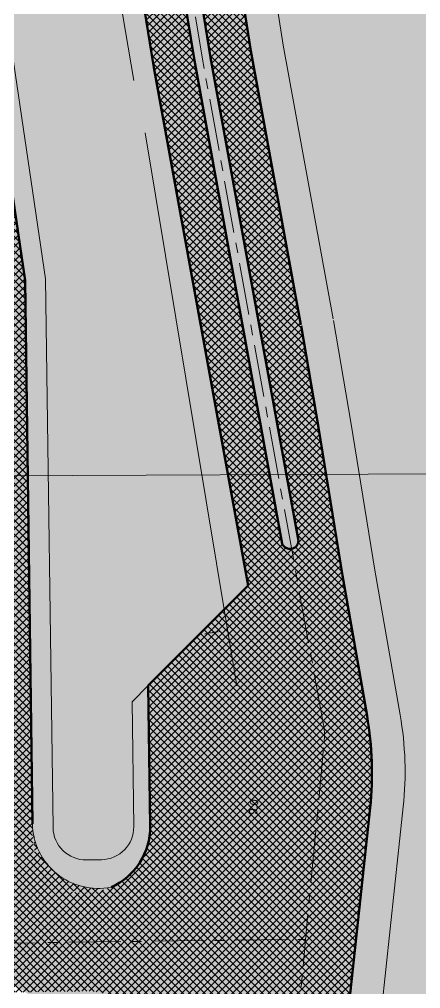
# Model space of a CAD drawing. Header units: millimetres. Extents: x 89040 to 596321, y -313033 to 2401191.
# Drawn here: x 596206.6 to 596255.5, y 1200613.2 to 1200731.3 of the extents above; entities that cross this region are included whole.
import ezdxf

# ---------------------------------------------------------------- set-up
doc = ezdxf.new("R2010")
doc.units = ezdxf.units.MM
doc.header["$MEASUREMENT"] = 0
for name, pattern in [('CENTER', [50.800000000000004, 31.75, -6.349999999999999, 6.349999999999999, -6.349999999999999]), ('DASHDOT2', [0.5, 0.25, -0.125, 0, -0.125]), ('HIDDEN', [0.375, 0.25, -0.125])]:
    doc.linetypes.add(name, pattern=pattern)
doc.layers.get('0').update_dxf_attribs({"color": 251, "lineweight": 9})
for name, color, linetype, lineweight in [('1', 8, 'Continuous', 13), ('4 duong di', 11, 'Continuous', 9), ('CU-LY-RANH-DAT', 2, 'Continuous', 9), ('KICHTHUOC', 2, 'Continuous', 18), ('KY HIEU', 9, 'Continuous', 9), ('LEDUONG', 6, 'Continuous', 20), ('LONGDUONG', 4, 'Continuous', 90), ('MANH', 8, 'Continuous', 9), ('RANHDAT', 1, 'DASHDOT2', 25), ('truc', 8, 'CENTER', 9)]:
    doc.layers.add(name, color=color, linetype=linetype, lineweight=lineweight)
doc.layers.add('DUONG NOI BO CONG TRINH', color=7, linetype='Continuous', lineweight=20, true_color=0x5e5e5e)
doc.styles.add('THAO', font='VHELVCN.TTF')
doc.styles.add('VAPTIMN', font='vaptimn0.TTF')
doc.styles.add('VN', font='VHELVCN.TTF')
doc.dimstyles.new('HOA75', dxfattribs={"dimscale": 0, "dimtxt": 450, "dimasz": 120, "dimexe": 150, "dimexo": 0, "dimgap": 50, "dimtad": 1, "dimdec": 0, "dimrnd": 0.001, "dimzin": 13, "dimdsep": 46, "dimtxsty": 'VN', "dimblk": 'TICKA', "dimcen": 0.09, "dimclrd": 9, "dimclre": 9, "dimclrt": 7, "dimadec": 0, "dimazin": 0, "dimtfac": 1, "dimtdec": 0, "dimtix": 1, "dimtmove": 2, "dimatfit": 3, "dimldrblk": 'PL1', "dimfxl": 1, "dimtolj": 1, "dimtzin": 13, "dimarcsym": 0})
doc.dimstyles.new('SK100-M', dxfattribs={"dimscale": 100, "dimtxt": 3.6, "dimasz": 1.5, "dimexe": 3, "dimexo": 2, "dimgap": 0.5, "dimtad": 1, "dimdec": 0, "dimtxsty": 'THAO', "dimblk": 'ARCHTICK', "dimcen": 0.091, "dimdle": 3, "dimclrd": 256, "dimclre": 256, "dimclrt": 9, "dimadec": 0, "dimazin": 0, "dimtfac": 1, "dimtdec": 0, "dimtmove": 2, "dimatfit": 3, "dimfxl": 55, "dimfxlon": 1, "dimlwe": -1, "dimarcsym": 0})
pattern_1 = [(45, (27179.21699432831, -3.795911343069747), (-0.4419417382415922, 0.4419417382415923), []), (135, (27179.21699432831, -3.795911343069747), (-0.4419417382415923, -0.4419417382415922), [])]

# ---------------------------------------------------------------- blocks, each defined once
blk = doc.blocks.new('_ARCHTICK')
at = {"color": 0, "linetype": 'ByBlock', "const_width": 0.15}
blk.add_lwpolyline([(-0.5, -0.5), (0.5, 0.5)], dxfattribs=at)
blk = doc.blocks.new('PL')
at = {"layer": '1', "ltscale": 100}
blk.add_line((4.029908342286944, 0), (-6.671398499514908, 0), dxfattribs=at)
at = {"layer": '1', "ltscale": 100, "const_width": 1.6}
blk.add_lwpolyline([(0, 0), (-2.566846419125795, -8.508275751170004)], dxfattribs=at)
blk = doc.blocks.new('PL1')
at = {"layer": '4 duong di', "ltscale": 100, "xscale": 0.25, "yscale": 0.25, "zscale": 0.25}
blk.add_blockref('PL', (0, 0), dxfattribs=at)
blk = doc.blocks.new('TICKA')
at = {"color": 0}
for p, q in [((0, 2.5), (0, -2.5)), ((-2.5, 0), (2.5, 0))]:
    blk.add_line(p, q, dxfattribs=at)
at = {"color": 0, "const_width": 0.5}
blk.add_lwpolyline([(-0.7071067811865533, -0.7071067811865462), (0.7071067811865533, 0.7071067811865462)], dxfattribs=at)
at = {"color": 0, "const_width": 0.25}
for points in [[(0.5821067811865533, 0.7071067811865462, 1), (0.8321067811865532, 0.7071067811865462, 1)], [(-0.8321067811865532, -0.7071067811865462, 1), (-0.5821067811865533, -0.7071067811865462, 1)]]:
    blk.add_lwpolyline(points, format="xyb", close=True, dxfattribs=at)

msp = doc.modelspace()

# ---------------------------------------------------------------- hatches: boundary and pattern name
at = {"layer": 'DUONG NOI BO CONG TRINH'}
h = msp.add_hatch(dxfattribs=at)
h.set_pattern_fill('NET', color=256, scale=5, angle=45, style=0)
h.set_pattern_definition(pattern_1)
h.paths.add_polyline_path([(595998.6559202491, 1200617.010962626), (596052.6180359892, 1200617.659607114, -1.001505896176268), (596052.6420749613, 1200615.659753852), (595998.6799592212, 1200615.011109364, -1.001505896169876)], flags=16)
h.paths.add_polyline_path([(596078.6156593093, 1200618.01123476), (596120.7133969328, 1200618.580622515, -1), (596120.7404452122, 1200616.580805426), (596078.6427075886, 1200616.01141767, -1)], flags=16)
h.paths.add_polyline_path([(596146.9251532733, 1200618.93514639), (596194.750692297, 1200619.582004816, -1), (596194.7777405763, 1200617.582187727), (596146.9522015526, 1200616.935329301, -1)], flags=16)
edge = h.paths.add_edge_path()
edge.add_line((595975.3657731194, 1200621.615198485), (595814.2191544888, 1200619.435629782))
edge.add_line((595814.2191544888, 1200619.435629782), (595814.2191544888, 1200614.440191809))
edge.add_line((595814.2191544888, 1200614.440191809), (595970.654496543, 1200616.63223688))
edge.add_arc((595970.668994583, 1200615.632341982), 0.9999999999477333, -89.2251002501614, 90.83070561076909, ccw=False)
edge.add_line((595970.682518723, 1200614.632433438), (595814.219154489, 1200612.439995707))
edge.add_line((595814.2191544888, 1200612.439995707), (595814.2191544888, 1200607.434532218))
edge.add_line((595814.2191544888, 1200607.434532218), (595974.1899593043, 1200609.598197596))
edge.add_arc((595974.2846282816, 1200602.598837783), 7.000000000000224, -2.97859514830634e-11, 90.77489974443807, ccw=False)
edge.add_line((595981.2846282816, 1200602.598837783), (595981.2846282816, 1200568.116294836))
edge.add_line((595981.2846282816, 1200568.116294836), (595987.2846282816, 1200568.116294836))
edge.add_line((595987.2846282816, 1200568.116294836), (595987.2846282816, 1200602.869345315))
edge.add_arc((595994.2846282816, 1200602.869345315), 6.999999999999652, 90.77489974509882, 179.9999999999777, ccw=False)
edge.add_line((595994.1899593043, 1200609.868705127), (596214.8495064847, 1200612.853208601))
edge.add_arc((596214.9576996019, 1200604.853940244), 7.999999999999771, 0.7748997443783878, 90.77489974684738, ccw=False)
edge.add_line((596222.9569679591, 1200604.962133361), (596223.1216775174, 1200592.784316545))
edge.add_line((596223.1216775174, 1200592.784316545), (596232.2089020642, 1200584.085348516))
edge.add_line((596232.2089020642, 1200584.085348516), (596230.7125239094, 1200568.116294836))
edge.add_line((596230.7125239094, 1200568.116294836), (596235.7344274414, 1200568.116294836))
edge.add_line((596235.7344274414, 1200568.116294836), (596236.8020628274, 1200579.50988992))
edge.add_arc((596237.797701228, 1200579.41659375), 1.000000000025044, -5.353261999382028, 174.6467380006179, ccw=False)
edge.add_line((596238.7933396285, 1200579.32329758), (596237.7431888541, 1200568.116294836))
edge.add_line((596237.7431888541, 1200568.116294836), (596242.7650923858, 1200568.116294836))
edge.add_line((596242.7650923858, 1200568.116294836), (596246.7145287261, 1200610.263903525))
edge.add_line((596246.7145287261, 1200610.263903525), (596249.3857955426, 1200635.204781873))
edge.add_arc((596209.6132655388, 1200639.464577303), 40.00000000000047, 353.8866998375029, 369.972605474975)
edge.add_line((596249.0088921756, 1200646.391669181), (596246.000757934, 1200663.499473659))
edge.add_line((596246.000757934, 1200663.499473659), (596243.074904783, 1200681.545597674))
edge.add_line((596243.074904783, 1200681.545597674), (596240.9523005484, 1200693.978825386))
edge.add_line((596240.9523005484, 1200693.978825386), (596234.8613653866, 1200727.436002905))
edge.add_line((596234.8613653866, 1200727.436002905), (596233.1083690637, 1200738.302447849))
edge.add_line((596233.1083690637, 1200738.302447849), (596228.0437250029, 1200738.302447849))
edge.add_line((596228.0437250029, 1200738.302447849), (596229.9332017264, 1200726.58999043))
edge.add_line((596229.9332017264, 1200726.58999043), (596240.6511780344, 1200667.716726069))
edge.add_arc((596239.6270493247, 1200667.758979898), 1.025000000000214, 202.9981794380681, 357.6374124406359, ccw=False)
edge.add_line((596238.6835191245, 1200667.358510471), (596227.961936262, 1200726.25158544))
edge.add_line((596227.9619362621, 1200726.251585439), (596226.0178673784, 1200738.302447849))
edge.add_line((596226.0178673784, 1200738.302447849), (596220.9532233176, 1200738.302447849))
edge.add_line((596220.9532233176, 1200738.302447849), (596223.0337726017, 1200725.405572965))
edge.add_line((596223.0337726017, 1200725.405572964), (596234.5272601291, 1200662.272467408))
edge.add_line((596234.5272601291, 1200662.272467408), (596222.346572496, 1200650.091779775))
edge.add_line((596222.346572496, 1200650.091779775), (596222.5782920497, 1200632.959572611))
edge.add_arc((596214.5790236925, 1200632.851379494), 7.999999999999778, -89.2251003182783, 0.7748997451993205, ccw=False)
edge.add_line((596214.6872168008, 1200624.852111136), (596214.350045043, 1200624.847550762))
edge.add_arc((596214.2689002119, 1200630.84700203), 6.000000000000309, 180.7748997448345, 270.774899681999, ccw=False)
edge.add_line((596208.269448944, 1200630.765857192), (596207.3404592219, 1200699.450800349))
edge.add_line((596207.3404592219, 1200699.450800349), (596201.5986652263, 1200738.302447849))
edge.add_line((596201.5986652263, 1200738.302447849), (596196.5443571823, 1200738.302447849))
edge.add_line((596196.5443571823, 1200738.302447849), (596202.2479127671, 1200699.709539215))
edge.add_arc((596192.3553617847, 1200698.247542273), 10.00000000000323, 0.7748997448081241, 8.406756993279828, ccw=False)
edge.add_line((596202.3544472312, 1200698.382783669), (596203.2428579415, 1200632.698053583))
edge.add_arc((596195.2435895844, 1200632.589860466), 8.000000000000002, -89.39342007300291, 0.7748997448214254, ccw=False)
edge.add_line((596195.3282825375, 1200624.590308785), (596062.0721675436, 1200622.98373728))
edge.add_line((596062.0721675436, 1200622.98373728), (595993.3999588923, 1200621.859215063))
edge.add_arc((595993.2846282818, 1200627.858106531), 6.000000000000245, 179.9999999999696, 271.1013940364465, ccw=False)
edge.add_line((595987.2846282817, 1200627.858106531), (595987.2846282817, 1200690.089951259))
edge.add_arc((595993.2846282818, 1200690.089951259), 6.000000000000794, 171.2561994801889, 179.9999999999826, ccw=False)
edge.add_line((595987.3543604938, 1200691.002049919), (595994.6293489247, 1200738.302447849))
edge.add_line((595994.6293489247, 1200738.302447849), (595988.5587967527, 1200738.302447849))
edge.add_line((595988.5587967527, 1200738.302447849), (595981.3543604938, 1200691.460764849))
edge.add_arc((595987.2846282817, 1200690.54866619), 6.000000000000679, 171.2561994801625, 179.9999999999739)
edge.add_line((595981.2846282817, 1200690.54866619), (595981.2846282817, 1200627.614649753))
edge.add_arc((595975.2846282817, 1200627.614649753), 5.999999999999999, 270.7748997452253, 359.99999999996965, ccw=False)
h = msp.add_hatch(dxfattribs=at)
h.set_pattern_fill('NET', color=256, scale=5, angle=45, style=0)
h.set_pattern_definition(pattern_1)
h.paths.add_polyline_path([(596208.3263442097, 1200632.171529464), (596208.540939818, 1200628.818685142), (596210.4613694536, 1200625.582437609), (596214.3924686412, 1200624.833343147), (596216.6130282008, 1200625.073062401), (596216.2348506962, 1200625.377980935), (596215.0606680239, 1200625.46461913), (596213.6033441183, 1200625.823169677), (596212.330867002, 1200626.39522279), (596211.2102040005, 1200627.152796152), (596210.0191562254, 1200628.341599074), (596209.2837016298, 1200629.417990195), (596208.7294845849, 1200630.608598416)])

# ---------------------------------------------------------------- linework, layer by layer
at = {"layer": 'KICHTHUOC'}
msp.add_lwpolyline([(596217.8171711051, 1200625.536025686, -0.4696737993642189), (596208.2355823395, 1200633.269787817), (596208.1793499247, 1200637.427336736)], format="xyb", dxfattribs=at)
at = {"layer": 'LEDUONG'}
for p, q in [((596191.1640954451, 1200826.007496925), (596209.8379754615, 1200699.651343359)), ((596238.8038963148, 1200728.112812884), (596233.2854377581, 1200762.320543558)), ((596220.6034438408, 1200723.823222376), (596214.7328667507, 1200758.339425962)), ((596244.8758085473, 1200694.760127289), (596238.8038963148, 1200728.112812884)), ((596233.1503542874, 1200650.053351252), (596221.9784565379, 1200717.412758484)), ((596209.8379754615, 1200699.651343358), (596210.7421720263, 1200632.799484631)), ((596244.9063499499, 1200694.586970935), (596247.0206706389, 1200682.202264379)), ((596247.0206706389, 1200682.202264379), (596249.9491986965, 1200664.139642031)), ((596253.0462997027, 1200646.508750967), (596249.9455121112, 1200664.161979871)), ((596220.3730817738, 1200648.118289052), (596222.3465724958, 1200650.091779775)), ((596220.5784749605, 1200632.932524332), (596220.3730817738, 1200648.118289053)), ((596250.694607113, 1200609.864303834), (596253.4219662979, 1200635.328901088)), ((596214.7959027635, 1200628.853947011), (596216.6329373403, 1200628.878793595))]:
    msp.add_line(p, q, dxfattribs=at)
for centre, radius, start, end in [((596213.6494362942, 1200639.588696518), 40, 353.8866998441088, 9.96237062108223), ((596214.7418062049, 1200632.853581189), 4, 180.7748997398733, 270.7748997465428), ((596216.5788407819, 1200632.878427774), 4, 270.7748997465428, 0.7748997398733183)]:
    msp.add_arc(centre, radius, start, end, dxfattribs=at)
at = {"layer": 'LONGDUONG', "linetype": 'ByBlock'}
for p, q in [((596189.5586789121, 1200819.770592564), (596207.3404592219, 1200699.450800349)), ((596229.9332017264, 1200726.58999043), (596224.4059378932, 1200760.852303105)), ((596227.9619362621, 1200726.251585439), (596222.4327157009, 1200760.526027449)), ((596240.6511780344, 1200667.716726069), (596229.9332017264, 1200726.58999043)), ((596240.9404907273, 1200694.043696094), (596234.8613653866, 1200727.436002905)), ((596238.6835191245, 1200667.358510472), (596227.9619362621, 1200726.251585439)), ((596207.3404592219, 1200699.45080035), (596208.2355823393, 1200633.269787817)), ((596240.9633967795, 1200693.913828828), (596243.074904783, 1200681.545597674)), ((596243.074904783, 1200681.545597674), (596246.000757934, 1200663.499473659)), ((596249.0088921756, 1200646.391669181), (596246.000757934, 1200663.499473659)), ((596222.5782920497, 1200632.959572611), (596222.346572496, 1200650.091779775)), ((596246.7145287261, 1200610.263903525), (596249.3857955426, 1200635.204781873))]:
    msp.add_line(p, q, dxfattribs=at)
at = {"layer": 'LONGDUONG'}
for p, q in [((596234.8613653866, 1200727.436002905), (596229.3389933737, 1200761.667992245)), ((596223.0337726017, 1200725.405572964), (596217.4996602205, 1200759.710338309)), ((596234.5272601291, 1200662.272467408), (596223.0337726017, 1200725.405572964)), ((596222.346572496, 1200650.091779775), (596234.527260129, 1200662.272467408))]:
    msp.add_line(p, q, dxfattribs=at)
msp.add_arc((596239.6270493247, 1200667.758979898), 1.025000000000235, 202.9981794281449, 357.6374124430934, dxfattribs=at)
at = {"layer": 'LONGDUONG', "linetype": 'ByBlock'}
for centre, radius, start, end in [((596209.6132655388, 1200639.464577303), 40, 353.8866998441088, 9.972605477182041), ((596214.5790236925, 1200632.851379494), 8, 293.8766163701807, 0.7748997398733183)]:
    msp.add_arc(centre, radius, start, end, dxfattribs=at)
at = {"layer": 'RANHDAT', "linetype": 'HIDDEN', "ltscale": 40, "const_width": 3}
msp.add_lwpolyline([(595833.2485185933, 1200140.966276772), (595918.3625186089, 1200181.386276771), (596056.8465185908, 1200249.196276772), (596061.3855185932, 1200251.626276772), (596199.1375185932, 1200325.286276772), (596206.9295185931, 1200377.43627678), (596208.4635185923, 1200387.486276764), (596210.872518593, 1200404.016276772), (596209.003518593, 1200404.296276772), (596210.1935185922, 1200414.646276763), (596215.4705185932, 1200462.576276772), (596217.4665185933, 1200464.016276772), (596234.9425185933, 1200639.516276772), (596202.7035185931, 1200829.066276772), (596201.0465185933, 1200838.806276772), (595476.4470820411, 1200810.310191593)], dxfattribs=at)
at = {"layer": 'RANHDAT', "flags": 128}
msp.add_lwpolyline([(596229.2209641052, 1200656.413760722), (596231.0654684015, 1200656.727477283)], dxfattribs=at)
at = {"layer": 'truc', "color": 171, "ltscale": 0.2}
for p, q in [((596208.0474123412, 1200851.806142643), (596228.9493722713, 1200726.410882631)), ((596243.7119227584, 1200645.320990988), (596228.9493722713, 1200726.410882631)), ((596233.6370856578, 1200535.015321809), (596243.7945853776, 1200643.414163204)), ((595785.9646089791, 1200613.497524131), (596241.5234313398, 1200619.176853522))]:
    msp.add_line(p, q, dxfattribs=at)
msp.add_arc((596236.8251165737, 1200644.067236396), 7, 354.646737993977, 10.31779592609549, dxfattribs=at)

# ---------------------------------------------------------------- texts
at = {"layer": 'CU-LY-RANH-DAT', "style": 'VAPTIMN'}
msp.add_text('9.0', height=1, rotation=84.37799999999999, dxfattribs=at).set_placement((596235.595637797, 1200634.333244546))

# ---------------------------------------------------------------- leaders
at = {"layer": 'KY HIEU', "color": 8}
for points in [[(596085.7034050687, 1200661.186049326), (596086.8096407524, 1200661.695063586)], [(596082.9281447786, 1200681.297668505), (596084.4309540929, 1200681.313406463)], [(596075.5850717126, 1200666.27352705), (596077.0878810268, 1200666.289265008)], [(596092.9377149222, 1200686.595932847), (596094.0543679807, 1200686.110197474)]]:
    msp.add_leader(points, dimstyle='SK100-M', override={"dimasz": 2.1, "dimgap": 0.5, "dimtad": 0}, dxfattribs=at)
at = {"layer": 'MANH'}
msp.add_leader([(596160.3243393612, 1200675.465654242), (596157.6914925697, 1200675.454166208)], dimstyle='HOA75', override={"dimscale": 1, "dimtad": 0}, dxfattribs=at)

doc.saveas('drawing.dxf')
